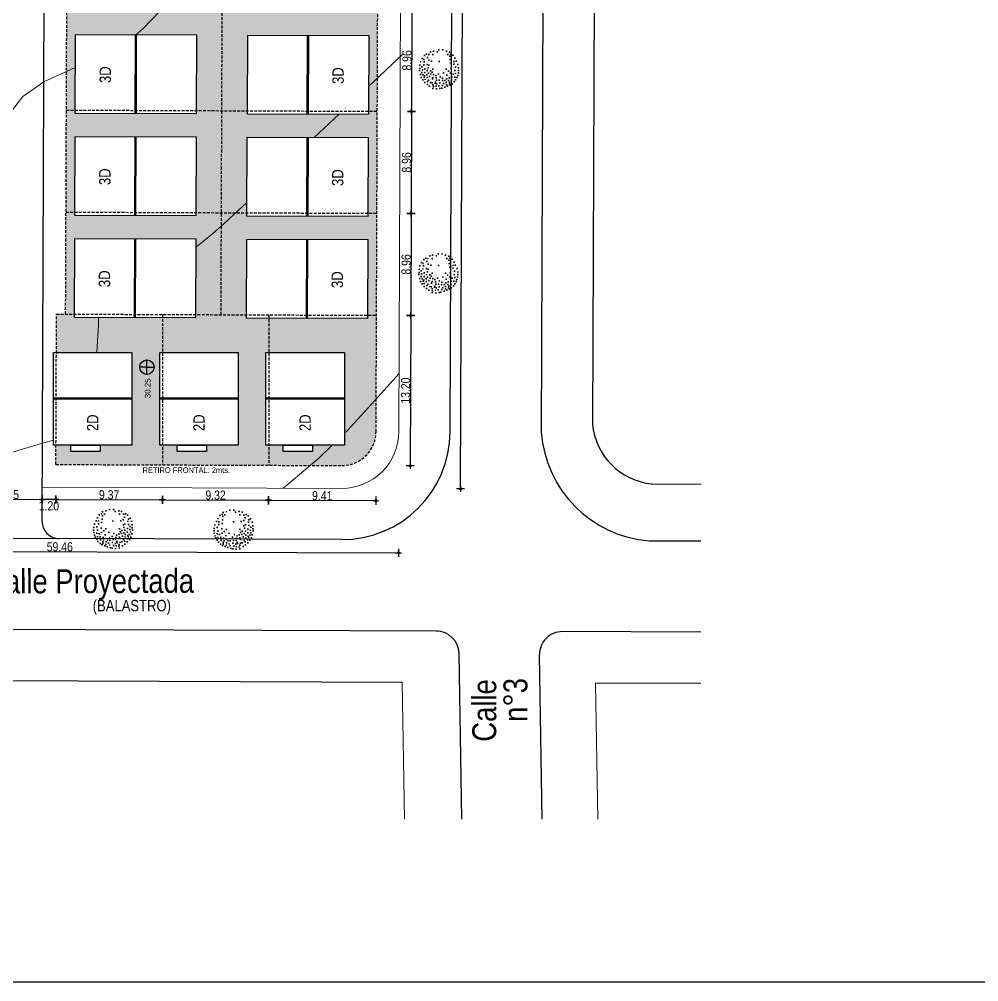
# Model space of a CAD drawing. Header units: inches. Extents: x 203 to 1065, y -1127 to 921.
# Drawn here: x 619.4 to 703.6, y 588.8 to 673.3 of the extents above; entities that cross this region are included whole.
import ezdxf

# ---------------------------------------------------------------- set-up
doc = ezdxf.new("R2010")
doc.units = ezdxf.units.IN
doc.header["$MEASUREMENT"] = 0
doc.header["$PDMODE"] = 35
doc.linetypes.add('DASHED2', pattern=[0.375, 0.25, -0.125])
for name, color, linetype in [('calle', 3, 'Continuous'), ('COTAS', 7, 'Continuous'), ('Cumbreras', 140, 'Continuous'), ('CURVAS', 32, 'Continuous'), ('D2', 40, 'Continuous'), ('D3', 30, 'Continuous'), ('P-035', 3, 'Continuous'), ('Vegetación', 102, 'Continuous')]:
    doc.layers.add(name, color=color, linetype=linetype)
doc.layers.add('Limite terrenos', color=2, linetype='DASHED2', transparency=0.4)
doc.styles.add('COVINFUNSAN', font='arial.ttf', dxfattribs={"height": 0.5})
doc.styles.add('TECHNICLITE', font='techl___.ttf')
doc.dimstyles.new('1-100', dxfattribs={"dimscale": 0, "dimtxt": 0.09, "dimasz": 0.03, "dimexe": 0.12, "dimexo": 0.2, "dimgap": 0.005, "dimtad": 3, "dimzin": 0, "dimdsep": 46, "dimtxsty": 'TECHNICLITE', "dimblk1": 'COTA', "dimblk2": 'COTA', "dimsah": 1, "dimcen": 2.5, "dimse1": 1, "dimse2": 1, "dimclrd": 7, "dimclre": 7, "dimclrt": 7, "dimadec": 0, "dimazin": 0, "dimtfac": 1, "dimtdec": 6, "dimtmove": 2, "dimatfit": 3, "dimldrblk": 'COTA', "dimfxl": 1, "dimtolj": 1, "dimtzin": 0, "dimarcsym": 0})

# ---------------------------------------------------------------- blocks, each defined once
blk = doc.blocks.new('RB13')
for p, q in [((0.0013, 0.4967), (0.0013, 0.4655)), ((-0.0794, 0.4783), (-0.1105, 0.4783)), ((-0.095, 0.4938), (-0.095, 0.4627)), ((0.0169, 0.4811), (-0.0143, 0.4811)), ((-0.1827, 0.4598), (-0.1827, 0.4287)), ((0.1499, 0.4471), (0.1187, 0.4471)), ((0.1343, 0.4627), (0.1343, 0.4315)), ((0.2022, 0.4485), (0.2022, 0.4173)), ((-0.2619, 0.4372), (-0.2619, 0.406)), ((-0.1671, 0.4443), (-0.1983, 0.4443)), ((0.0593, 0.4301), (0.0281, 0.4301)), ((0.0437, 0.4457), (0.0437, 0.4145)), ((0.2178, 0.4329), (0.1866, 0.4329)), ((-0.2463, 0.4216), (-0.2775, 0.4216)), ((-0.2874, 0.389), (-0.2874, 0.3578)), ((-0.2167, 0.3833), (-0.2167, 0.3522)), ((0.1484, 0.3833), (0.1484, 0.3522)), ((0.2475, 0.3777), (0.2475, 0.3465)), ((0.3013, 0.3918), (0.3013, 0.3607)), ((-0.344, 0.3635), (-0.344, 0.3323)), ((-0.2718, 0.3734), (-0.303, 0.3734)), ((-0.2011, 0.3677), (-0.2322, 0.3677)), ((0.164, 0.3677), (0.1328, 0.3677)), ((0.2631, 0.3621), (0.2319, 0.3621)), ((0.3168, 0.3762), (0.2857, 0.3762)), ((0.3494, 0.355), (0.3494, 0.3238)), ((-0.3284, 0.3479), (-0.3596, 0.3479)), ((-0.2648, 0.338), (-0.2648, 0.3068)), ((0.365, 0.3394), (0.3338, 0.3394)), ((-0.2492, 0.3224), (-0.2803, 0.3224)), ((0.2758, 0.3097), (0.2758, 0.2785)), ((-0.3893, 0.2898), (-0.3893, 0.2587)), ((0.2914, 0.2941), (0.2602, 0.2941)), ((0.4088, 0.2842), (0.4088, 0.253)), ((-0.3737, 0.2742), (-0.4049, 0.2742)), ((0.3692, 0.2615), (0.3692, 0.2303)), ((0.4244, 0.2686), (0.3932, 0.2686)), ((-0.2577, 0.2431), (-0.2888, 0.2431)), ((-0.2733, 0.2587), (-0.2733, 0.2275)), ((0.2418, 0.2445), (0.2418, 0.2133)), ((0.3848, 0.2459), (0.3536, 0.2459)), ((-0.4204, 0.2162), (-0.4204, 0.185)), ((-0.3638, 0.2133), (-0.3638, 0.1822)), ((-0.0101, 0.2133), (-0.0101, 0.1822)), ((0.1796, 0.219), (0.1796, 0.1878)), ((0.2574, 0.2289), (0.2262, 0.2289)), ((-0.4048, 0.2006), (-0.436, 0.2006)), ((-0.3482, 0.1977), (-0.3794, 0.1977)), ((0.0055, 0.1977), (-0.0256, 0.1977)), ((0.1951, 0.2034), (0.164, 0.2034)), ((0.3734, 0.1892), (0.3423, 0.1892)), ((0.3579, 0.2048), (0.3579, 0.1737)), ((0.4612, 0.1892), (0.43, 0.1892)), ((0.4456, 0.2048), (0.4456, 0.1737)), ((-0.2874, 0.1737), (-0.2874, 0.1425)), ((-0.3638, 0.1425), (-0.3638, 0.1113)), ((-0.2718, 0.1581), (-0.303, 0.1581)), ((-0.4473, 0.1184), (-0.4785, 0.1184)), ((-0.4629, 0.134), (-0.4629, 0.1028)), ((-0.3482, 0.1269), (-0.3794, 0.1269)), ((0.2999, 0.1241), (0.2687, 0.1241)), ((0.2843, 0.1397), (0.2843, 0.1085)), ((0.3692, 0.1255), (0.3692, 0.0943)), ((0.2602, 0.1014), (0.2291, 0.1014)), ((0.2447, 0.117), (0.2447, 0.0858)), ((0.3848, 0.1099), (0.3536, 0.1099)), ((0.4782, 0.1014), (0.447, 0.1014)), ((0.4626, 0.117), (0.4626, 0.0858)), ((-0.4034, 0.0717), (-0.4034, 0.0405)), ((0.4145, 0.0802), (0.4145, 0.049)), ((-0.4799, 0.0518), (-0.4799, 0.0207)), ((-0.3879, 0.0561), (-0.419, 0.0561)), ((0.2588, 0.0575), (0.2588, 0.0263)), ((0.43, 0.0646), (0.3989, 0.0646)), ((-0.4643, 0.0362), (-0.4954, 0.0362)), ((-0.2803, 0.0249), (-0.3115, 0.0249)), ((-0.2959, 0.0405), (-0.2959, 0.0093)), ((0.2744, 0.0419), (0.2432, 0.0419)), ((0.3437, 0.032), (0.3437, 0.0008)), ((0.4782, 0.0277), (0.447, 0.0277)), ((0.4626, 0.0433), (0.4626, 0.0122)), ((-0.1643, 0.0079), (-0.1954, 0.0079)), ((-0.1799, 0.0235), (-0.1799, -0.0077)), ((0.164, 0.0051), (0.1328, 0.0051)), ((0.1484, 0.0207), (0.1484, -0.0105)), ((0.3593, 0.0164), (0.3281, 0.0164)), ((0.4031, 0.0037), (0.4031, -0.0275)), ((-0.4827, -0.0105), (-0.4827, -0.0417)), ((-0.3893, -0.0133), (-0.3893, -0.0445)), ((0.205, -0.0162), (0.205, -0.0473)), ((0.2843, -0.0133), (0.2843, -0.0445)), ((0.4187, -0.0119), (0.3876, -0.0119)), ((0.4866, -0.0233), (0.4555, -0.0233)), ((0.4711, -0.0077), (0.4711, -0.0388)), ((-0.4671, -0.0261), (-0.4983, -0.0261)), ((-0.3737, -0.0289), (-0.4049, -0.0289)), ((-0.218, -0.0403), (-0.2492, -0.0403)), ((-0.2336, -0.0247), (-0.2336, -0.0558)), ((0.2206, -0.0318), (0.1895, -0.0318)), ((0.2999, -0.0289), (0.2687, -0.0289)), ((-0.477, -0.07), (-0.477, -0.1012)), ((-0.2874, -0.0672), (-0.2874, -0.0983)), ((-0.1119, -0.07), (-0.1119, -0.1012)), ((0.181, -0.0658), (0.1498, -0.0658)), ((0.1654, -0.0502), (0.1654, -0.0813)), ((0.3409, -0.0587), (0.3409, -0.0898)), ((0.4173, -0.0558), (0.4173, -0.087)), ((-0.4614, -0.0856), (-0.4926, -0.0856)), ((-0.4063, -0.0842), (-0.4063, -0.1153)), ((-0.2718, -0.0828), (-0.303, -0.0828)), ((-0.0964, -0.0856), (-0.1275, -0.0856)), ((0.2716, -0.0884), (0.2404, -0.0884)), ((0.256, -0.0728), (0.256, -0.104)), ((0.3565, -0.0743), (0.3253, -0.0743)), ((0.4329, -0.0714), (0.4017, -0.0714)), ((-0.3907, -0.0998), (-0.4219, -0.0998)), ((-0.3313, -0.1168), (-0.3624, -0.1168)), ((-0.3468, -0.1012), (-0.3468, -0.1323)), ((0.0282, -0.1111), (-0.003, -0.1111)), ((0.0126, -0.0955), (0.0126, -0.1267)), ((0.1315, -0.1068), (0.1315, -0.138)), ((0.2121, -0.1111), (0.181, -0.1111)), ((0.1965, -0.0955), (0.1965, -0.1267)), ((0.3918, -0.1153), (0.3918, -0.1465)), ((0.4513, -0.104), (0.4513, -0.1352)), ((-0.46, -0.1323), (-0.46, -0.1635)), ((-0.1968, -0.1267), (-0.1968, -0.1578)), ((0.0777, -0.1323), (0.0777, -0.1635)), ((0.147, -0.1224), (0.1159, -0.1224)), ((0.3084, -0.1338), (0.2772, -0.1338)), ((0.2928, -0.1182), (0.2928, -0.1493)), ((0.4074, -0.1309), (0.3762, -0.1309)), ((0.4668, -0.1196), (0.4357, -0.1196)), ((-0.4445, -0.1479), (-0.4756, -0.1479)), ((-0.1813, -0.1423), (-0.2124, -0.1423)), ((0.0933, -0.1479), (0.0621, -0.1479)), ((0.2277, -0.155), (0.2277, -0.1862)), ((0.3678, -0.1593), (0.3366, -0.1593)), ((0.3522, -0.1437), (0.3522, -0.1748)), ((-0.4402, -0.1833), (-0.4402, -0.2145)), ((-0.3865, -0.1748), (-0.3865, -0.206)), ((-0.303, -0.1876), (-0.3341, -0.1876)), ((-0.3185, -0.172), (-0.3185, -0.2032)), ((-0.2478, -0.1862), (-0.2478, -0.2173)), ((-0.0143, -0.1819), (-0.0454, -0.1819)), ((-0.0299, -0.1663), (-0.0299, -0.1975)), ((0.1456, -0.1777), (0.1456, -0.2088)), ((0.2433, -0.1706), (0.2121, -0.1706)), ((0.2899, -0.1777), (0.2899, -0.2088)), ((0.3635, -0.1748), (0.3635, -0.206)), ((0.4314, -0.1833), (0.4314, -0.2145)), ((-0.4246, -0.1989), (-0.4558, -0.1989)), ((-0.3709, -0.1904), (-0.402, -0.1904)), ((-0.2322, -0.2018), (-0.2634, -0.2018)), ((-0.1883, -0.2117), (-0.1883, -0.2429)), ((-0.0893, -0.2003), (-0.0893, -0.2315)), ((0.0791, -0.2074), (0.0479, -0.2074)), ((0.0635, -0.1918), (0.0635, -0.223)), ((0.1612, -0.1933), (0.13, -0.1933)), ((0.3055, -0.1933), (0.2744, -0.1933)), ((0.3791, -0.1904), (0.3479, -0.1904)), ((0.447, -0.1989), (0.4159, -0.1989)), ((-0.4063, -0.2344), (-0.4063, -0.2655)), ((-0.1728, -0.2273), (-0.2039, -0.2273)), ((-0.0737, -0.2159), (-0.1049, -0.2159)), ((0.1753, -0.2329), (0.1442, -0.2329)), ((0.1598, -0.2173), (0.1598, -0.2485)), ((0.338, -0.2258), (0.338, -0.257)), ((-0.3907, -0.2499), (-0.4219, -0.2499)), ((-0.31, -0.2457), (-0.31, -0.2769)), ((-0.2365, -0.2514), (-0.2365, -0.2825)), ((-0.1459, -0.257), (-0.1459, -0.2882)), ((-0.0865, -0.2542), (-0.0865, -0.2854)), ((0.0084, -0.2584), (-0.0228, -0.2584)), ((-0.0072, -0.2429), (-0.0072, -0.274)), ((0.0706, -0.2584), (0.0395, -0.2584)), ((0.055, -0.2429), (0.055, -0.274)), ((0.2659, -0.2584), (0.2347, -0.2584)), ((0.2503, -0.2429), (0.2503, -0.274)), ((0.3536, -0.2414), (0.3225, -0.2414)), ((0.4074, -0.2556), (0.3762, -0.2556)), ((0.3918, -0.24), (0.3918, -0.2712)), ((-0.2945, -0.2613), (-0.3256, -0.2613)), ((-0.2209, -0.2669), (-0.252, -0.2669)), ((-0.1303, -0.2726), (-0.1615, -0.2726)), ((-0.0709, -0.2698), (-0.102, -0.2698)), ((0.2758, -0.2769), (0.2758, -0.308)), ((-0.3596, -0.3038), (-0.3907, -0.3038)), ((-0.3751, -0.2882), (-0.3751, -0.3194)), ((-0.2591, -0.2967), (-0.2591, -0.3279)), ((-0.177, -0.2995), (-0.177, -0.3307)), ((0.0833, -0.291), (0.0833, -0.3222)), ((0.205, -0.2995), (0.205, -0.3307)), ((0.2914, -0.2924), (0.2602, -0.2924)), ((0.3409, -0.2995), (0.3409, -0.3307)), ((-0.2435, -0.3123), (-0.2747, -0.3123)), ((-0.1614, -0.3151), (-0.1926, -0.3151)), ((-0.0086, -0.3293), (-0.0398, -0.3293)), ((-0.0242, -0.3137), (-0.0242, -0.3449)), ((0.0989, -0.3066), (0.0678, -0.3066)), ((0.089, -0.3222), (0.089, -0.3534)), ((0.181, -0.3236), (0.1498, -0.3236)), ((0.1654, -0.308), (0.1654, -0.3392)), ((0.2206, -0.3151), (0.1895, -0.3151)), ((0.3565, -0.3151), (0.3253, -0.3151)), ((-0.3058, -0.3519), (-0.3369, -0.3519)), ((-0.3214, -0.3364), (-0.3214, -0.3675)), ((-0.2407, -0.3519), (-0.2719, -0.3519)), ((-0.2563, -0.3364), (-0.2563, -0.3675)), ((-0.0992, -0.3463), (-0.1304, -0.3463)), ((-0.1148, -0.3307), (-0.1148, -0.3619)), ((0.065, -0.3491), (0.0338, -0.3491)), ((0.0494, -0.3335), (0.0494, -0.3647)), ((0.1046, -0.3378), (0.0734, -0.3378)), ((-0.2789, -0.3704), (-0.2789, -0.4015)), ((-0.1671, -0.3746), (-0.1983, -0.3746)), ((-0.1827, -0.359), (-0.1827, -0.3902)), ((-0.0893, -0.3732), (-0.0893, -0.4044)), ((0.1456, -0.3619), (0.1456, -0.393)), ((0.297, -0.3689), (0.2659, -0.3689)), ((0.2814, -0.3534), (0.2814, -0.3845)), ((-0.2633, -0.3859), (-0.2945, -0.3859)), ((-0.211, -0.3902), (-0.211, -0.4214)), ((-0.0737, -0.3888), (-0.1049, -0.3888)), ((0.0013, -0.3845), (0.0013, -0.4157)), ((0.0664, -0.3959), (0.0664, -0.427)), ((0.1612, -0.3774), (0.13, -0.3774)), ((0.2277, -0.393), (0.2277, -0.4242)), ((-0.1954, -0.4058), (-0.2266, -0.4058)), ((-0.1487, -0.4185), (-0.1487, -0.4497)), ((0.0169, -0.4001), (-0.0143, -0.4001)), ((0.0819, -0.4114), (0.0508, -0.4114)), ((0.1499, -0.4199), (0.1187, -0.4199)), ((0.1343, -0.4044), (0.1343, -0.4355)), ((0.2433, -0.4086), (0.2121, -0.4086)), ((-0.1331, -0.4341), (-0.1643, -0.4341)), ((-0.0695, -0.4412), (-0.0695, -0.4724)), ((0.1456, -0.4469), (0.1456, -0.478)), ((-0.0539, -0.4568), (-0.0851, -0.4568)), ((-0.0086, -0.4653), (-0.0398, -0.4653)), ((-0.0242, -0.4497), (-0.0242, -0.4809)), ((0.055, -0.4582), (0.055, -0.4894)), ((0.1612, -0.4624), (0.13, -0.4624)), ((0.0706, -0.4738), (0.0395, -0.4738))]:
    blk.add_line(p, q)
blk = doc.blocks.new('52312494')
at = {"xscale": 10, "zscale": 10}
blk.add_blockref('RB13', (0.076, -0.047), dxfattribs=at)
blk = doc.blocks.new('ARBOL39')
at = {"xscale": 0.15, "yscale": 1.5, "zscale": 0.15}
blk.add_blockref('52312494', (0, 0), dxfattribs=at)
blk = doc.blocks.new('COTA')
h = blk.add_hatch(color=256)
edge = h.paths.add_edge_path()
edge.add_arc((0, 0), 0.5, 0, 360)
for p, q in [((-1.5, 0), (1.5, 0)), ((0, 2), (0, -2))]:
    blk.add_line(p, q)
blk.add_circle((0, 0), 0.5)
blk = doc.blocks.new('*D161')
at = {"layer": 'COTAS', "color": 7, "lineweight": -2, "transparency": 16777216}
blk.add_line((622.739, 631.185), (631.747, 631.151), dxfattribs=at)
at = {"layer": 'Defpoints', "color": 0, "transparency": 16777216}
for p in [(622.57, 634.255), (631.938, 634.22), (631.927, 631.15)]:
    blk.add_point(p, dxfattribs=at)
at = {"layer": 'COTAS', "color": 7, "lineweight": -2, "transparency": 16777216, "xscale": 0.18, "yscale": 0.18, "zscale": 0.18}
for p, rotation in [((622.559, 631.186), 179.7844597072622), ((631.927, 631.15), 359.7844597072622)]:
    blk.add_blockref('COTA', p, dxfattribs=dict(at, rotation=rotation))
at = {"layer": 'COTAS', "color": 7, "transparency": 16777216, "insert": (627.244, 631.593), "char_height": 0.8, "attachment_point": 5, "rotation": 359.78446, "style": 'TECHNICLITE'}
blk.add_mtext('\\A1;9.37', dxfattribs=at)
blk = doc.blocks.new('*D131')
at = {"layer": 'COTAS', "color": 7, "lineweight": -2, "transparency": 16777216}
blk.add_line((632.107, 631.15), (641.062, 631.116), dxfattribs=at)
at = {"layer": 'Defpoints', "color": 0, "transparency": 16777216}
for p in [(631.938, 634.22), (641.254, 634.185), (641.242, 631.115)]:
    blk.add_point(p, dxfattribs=at)
at = {"layer": 'COTAS', "color": 7, "lineweight": -2, "transparency": 16777216, "xscale": 0.18, "yscale": 0.18, "zscale": 0.18}
for p, rotation in [((631.927, 631.151), 179.7821458710867), ((641.242, 631.115), 359.7821458710868)]:
    blk.add_blockref('COTA', p, dxfattribs=dict(at, rotation=rotation))
at = {"layer": 'COTAS', "color": 7, "transparency": 16777216, "insert": (636.586, 631.558), "char_height": 0.8, "attachment_point": 5, "rotation": 359.78215, "style": 'TECHNICLITE'}
blk.add_mtext('\\A1;9.32', dxfattribs=at)
blk = doc.blocks.new('*D132')
at = {"layer": 'COTAS', "color": 7, "lineweight": -2, "transparency": 16777216}
blk.add_line((641.422, 631.115), (650.474, 631.08), dxfattribs=at)
at = {"layer": 'Defpoints', "color": 0, "transparency": 16777216}
for p in [(641.254, 634.185), (650.666, 634.149), (650.654, 631.08)]:
    blk.add_point(p, dxfattribs=at)
at = {"layer": 'COTAS', "color": 7, "lineweight": -2, "transparency": 16777216, "xscale": 0.18, "yscale": 0.18, "zscale": 0.18}
for p, rotation in [((641.242, 631.115), 179.782145871087), ((650.654, 631.08), 359.7821458710869)]:
    blk.add_blockref('COTA', p, dxfattribs=dict(at, rotation=rotation))
at = {"layer": 'COTAS', "color": 7, "transparency": 16777216, "insert": (645.95, 631.511), "char_height": 0.8, "attachment_point": 5, "rotation": 359.78215, "style": 'TECHNICLITE'}
blk.add_mtext('\\A1;9.41', dxfattribs=at)
blk = doc.blocks.new('*D162')
at = {"layer": 'COTAS', "color": 7, "lineweight": -2, "transparency": 16777216}
blk.add_line((622.379, 631.186), (621.539, 631.19), dxfattribs=at)
at = {"layer": 'Defpoints', "color": 0, "transparency": 16777216}
for p in [(621.37, 634.26), (622.57, 634.255), (621.359, 631.19)]:
    blk.add_point(p, dxfattribs=at)
at = {"layer": 'COTAS', "color": 7, "lineweight": -2, "transparency": 16777216, "xscale": 0.18, "yscale": 0.18, "zscale": 0.18}
for p, rotation in [((621.359, 631.19), 179.7797954084246), ((622.559, 631.186), 359.7797954084246)]:
    blk.add_blockref('COTA', p, dxfattribs=dict(at, rotation=rotation))
at = {"layer": 'COTAS', "color": 7, "transparency": 16777216, "insert": (621.953, 630.627), "char_height": 0.8, "attachment_point": 5, "rotation": 359.7798, "style": 'TECHNICLITE'}
blk.add_mtext('\\A1;1.20', dxfattribs=at)
blk = doc.blocks.new('*D133')
at = {"layer": 'COTAS', "color": 7, "lineweight": -2, "transparency": 16777216}
blk.add_line((615.689, 631.217), (621.179, 631.191), dxfattribs=at)
at = {"layer": 'Defpoints', "color": 0, "transparency": 16777216}
for p in [(615.509, 631.218), (621.359, 631.19), (621.359, 631.19)]:
    blk.add_point(p, dxfattribs=at)
at = {"layer": 'COTAS', "color": 7, "lineweight": -2, "transparency": 16777216, "xscale": 0.18, "yscale": 0.18, "zscale": 0.18}
for p, rotation in [((615.509, 631.218), 179.7319023185696), ((621.359, 631.19), 359.7319023185696)]:
    blk.add_blockref('COTA', p, dxfattribs=dict(at, rotation=rotation))
at = {"layer": 'COTAS', "color": 7, "transparency": 16777216, "insert": (618.436, 631.62), "char_height": 0.8, "attachment_point": 5, "rotation": 359.7319, "style": 'TECHNICLITE'}
blk.add_mtext('\\A1;5.85', dxfattribs=at)
blk = doc.blocks.new('*D174')
at = {"layer": 'COTAS', "color": 7, "lineweight": -2, "transparency": 16777216}
blk.add_line((653.817, 674.025), (653.784, 665.431), dxfattribs=at)
at = {"layer": 'Defpoints', "color": 0, "transparency": 16777216}
for p in [(650.82, 674.217), (650.785, 665.262), (653.783, 665.251)]:
    blk.add_point(p, dxfattribs=at)
at = {"layer": 'COTAS', "color": 7, "lineweight": -2, "transparency": 16777216, "xscale": 0.18, "yscale": 0.18, "zscale": 0.18}
for p, rotation in [((653.818, 674.205), 89.77979540844055), ((653.783, 665.251), 269.7797954084405)]:
    blk.add_blockref('COTA', p, dxfattribs=dict(at, rotation=rotation))
at = {"layer": 'COTAS', "color": 7, "transparency": 16777216, "insert": (653.385, 669.73), "char_height": 0.8, "attachment_point": 5, "rotation": 89.7798, "style": 'TECHNICLITE'}
blk.add_mtext('\\A1;8.96', dxfattribs=at)
blk = doc.blocks.new('*D175')
at = {"layer": 'COTAS', "color": 7, "lineweight": -2, "transparency": 16777216}
blk.add_line((653.783, 665.071), (653.75, 656.476), dxfattribs=at)
at = {"layer": 'Defpoints', "color": 0, "transparency": 16777216}
for p in [(650.785, 665.262), (650.751, 656.307), (653.749, 656.296)]:
    blk.add_point(p, dxfattribs=at)
at = {"layer": 'COTAS', "color": 7, "lineweight": -2, "transparency": 16777216, "xscale": 0.18, "yscale": 0.18, "zscale": 0.18}
for p, rotation in [((653.783, 665.251), 89.77979540842016), ((653.749, 656.296), 269.7797954084202)]:
    blk.add_blockref('COTA', p, dxfattribs=dict(at, rotation=rotation))
at = {"layer": 'COTAS', "color": 7, "transparency": 16777216, "insert": (653.351, 660.775), "char_height": 0.8, "attachment_point": 5, "rotation": 89.7798, "style": 'TECHNICLITE'}
blk.add_mtext('\\A1;8.96', dxfattribs=at)
blk = doc.blocks.new('*D176')
at = {"layer": 'COTAS', "color": 7, "lineweight": -2, "transparency": 16777216}
blk.add_line((653.748, 656.116), (653.715, 647.521), dxfattribs=at)
at = {"layer": 'Defpoints', "color": 0, "transparency": 16777216}
for p in [(650.751, 656.307), (650.717, 647.352), (653.714, 647.341)]:
    blk.add_point(p, dxfattribs=at)
at = {"layer": 'COTAS', "color": 7, "lineweight": -2, "transparency": 16777216, "xscale": 0.18, "yscale": 0.18, "zscale": 0.18}
for p, rotation in [((653.749, 656.296), 89.77979540842888), ((653.714, 647.341), 269.7797954084289)]:
    blk.add_blockref('COTA', p, dxfattribs=dict(at, rotation=rotation))
at = {"layer": 'COTAS', "color": 7, "transparency": 16777216, "insert": (653.316, 651.82), "char_height": 0.8, "attachment_point": 5, "rotation": 89.7798, "style": 'TECHNICLITE'}
blk.add_mtext('\\A1;8.96', dxfattribs=at)
blk = doc.blocks.new('*D120')
at = {"layer": 'COTAS', "color": 7, "lineweight": -2, "transparency": 16777216}
blk.add_line((658.094, 632.301), (658.74, 800.224), dxfattribs=at)
at = {"layer": 'Defpoints', "color": 0, "transparency": 16777216}
for p in [(652.585, 800.428), (658.74, 800.404), (651.938, 632.145)]:
    blk.add_point(p, dxfattribs=at)
at = {"layer": 'COTAS', "color": 7, "lineweight": -2, "transparency": 16777216, "xscale": 0.18, "yscale": 0.18, "zscale": 0.18}
for p, rotation in [((658.74, 800.404), 89.77979540843003), ((658.094, 632.121), 269.7797954084301)]:
    blk.add_blockref('COTA', p, dxfattribs=dict(at, rotation=rotation))
at = {"layer": 'COTAS', "color": 7, "transparency": 16777216, "insert": (658.002, 716.264), "char_height": 0.8, "attachment_point": 5, "rotation": 89.7798, "style": 'TECHNICLITE'}
blk.add_mtext('\\A1;168.28', dxfattribs=at)
blk = doc.blocks.new('*D141')
at = {"layer": 'COTAS', "color": 7, "lineweight": -2, "transparency": 16777216}
blk.add_line((593.36, 626.72), (652.457, 626.498), dxfattribs=at)
at = {"layer": 'Defpoints', "color": 0, "transparency": 16777216}
for p in [(593.184, 627.722), (652.64, 627.498), (652.637, 626.497)]:
    blk.add_point(p, dxfattribs=at)
at = {"layer": 'COTAS', "color": 7, "lineweight": -2, "transparency": 16777216, "xscale": 0.18, "yscale": 0.18, "zscale": 0.18}
for p, rotation in [((593.18, 626.721), 179.784459707264), ((652.637, 626.497), 359.784459707264)]:
    blk.add_blockref('COTA', p, dxfattribs=dict(at, rotation=rotation))
at = {"layer": 'COTAS', "color": 7, "transparency": 16777216, "insert": (622.91, 627.025), "char_height": 0.8, "attachment_point": 5, "rotation": 359.78446, "style": 'TECHNICLITE'}
blk.add_mtext('\\A1;59.46', dxfattribs=at)
blk = doc.blocks.new('A$C662B019F')
at = {"layer": 'Cumbreras'}
for p, q in [((-6.898, 4.674), (0, 4.674)), ((-6.898, 4.574), (0, 4.574))]:
    blk.add_line(p, q, dxfattribs=at)
at = {"layer": 'D2'}
for points in [[(-6.898, 0.553), (0, 0.553), (0, 8.695), (-6.898, 8.695)], [(-4.107, 0), (-1.529, 0), (-1.529, 0.553), (-4.107, 0.553)]]:
    blk.add_lwpolyline(points, close=True, dxfattribs=at)
blk = doc.blocks.new('A$C2B9729C7')
at = {"layer": 'Cumbreras'}
for p, q in [((-5.39, 0), (-5.39, 6.88)), ((-5.29, 0), (-5.29, 6.88))]:
    blk.add_line(p, q, dxfattribs=at)
at = {"layer": 'D3'}
blk.add_lwpolyline([(-10.682, 0), (0, 0), (0, 6.88), (-10.682, 6.88)], close=True, dxfattribs=at)
blk = doc.blocks.new('*D184')
at = {"layer": 'COTAS', "color": 7, "lineweight": -2, "transparency": 16777216}
blk.add_line((653.714, 647.161), (653.666, 634.318), dxfattribs=at)
at = {"layer": 'Defpoints', "color": 0, "transparency": 16777216}
for p in [(650.717, 647.352), (650.667, 634.15), (653.665, 634.138)]:
    blk.add_point(p, dxfattribs=at)
at = {"layer": 'COTAS', "color": 7, "lineweight": -2, "transparency": 16777216, "xscale": 0.18, "yscale": 0.18, "zscale": 0.18}
for p, rotation in [((653.715, 647.341), 89.78445970726379), ((653.665, 634.138), 269.7844597072638)]:
    blk.add_blockref('COTA', p, dxfattribs=dict(at, rotation=rotation))
at = {"layer": 'COTAS', "color": 7, "transparency": 16777216, "insert": (653.267, 640.741), "char_height": 0.8, "attachment_point": 5, "rotation": 89.78446, "style": 'TECHNICLITE'}
blk.add_mtext('\\A1;13.20', dxfattribs=at)

msp = doc.modelspace()

# ---------------------------------------------------------------- hatches: boundary and pattern name
at = {"layer": 'COTAS', "true_color": 0x939598}
h = msp.add_hatch(color=252, dxfattribs=at)
h.dxf.hatch_style = 1
h.paths.add_polyline_path([(629.923, 642.803), (630.539, 642.803), (630.539, 643.436, 0.405924)])
h.paths.add_polyline_path([(630.539, 642.803), (630.539, 642.17, 0.007096), (630.557, 642.17, 0.414214), (631.19, 642.803)])
at = {"layer": 'Vegetación', "linetype": 'ByBlock'}
h = msp.add_hatch(dxfattribs=at)
h.set_pattern_fill('GRASS', color=256, scale=0.7, angle=90)
h.paths.add_polyline_path([(631.938, 647.167), (624.17, 647.197), (624.171, 647.454), (622.621, 647.46), (622.608, 644.101), (629.246, 644.101), (629.246, 635.959), (626.455, 635.959), (626.455, 635.406), (623.877, 635.406), (623.877, 635.959), (622.577, 635.959), (622.57, 634.255), (631.938, 634.22), (631.938, 635.959), (631.679, 635.959), (631.679, 644.101), (631.938, 644.101)])
h.paths.add_polyline_path([(641.254, 647.131), (639.28, 647.139), (639.281, 647.396), (634.853, 647.413), (634.852, 647.156), (631.938, 647.167), (631.938, 644.101), (638.577, 644.101), (638.577, 635.959), (635.786, 635.959), (635.786, 635.406), (633.208, 635.406), (633.208, 635.959), (631.938, 635.959), (631.938, 634.22), (641.254, 634.185), (641.254, 635.959), (640.995, 635.959), (640.995, 644.101), (641.254, 644.101)])
h.paths.add_polyline_path([(650.717, 647.352), (649.962, 647.355), (649.961, 647.098), (641.254, 647.131), (641.254, 644.101), (647.893, 644.101), (647.893, 635.959), (645.102, 635.959), (645.102, 635.406), (642.524, 635.406), (642.524, 635.959), (641.254, 635.959), (641.254, 634.185), (647.666, 634.161, 0.414159), (650.677, 637.149)])
h.paths.add_polyline_path([(637.101, 656.36), (634.887, 656.368), (634.886, 656.111), (624.205, 656.152), (624.206, 656.409), (623.455, 656.412), (623.421, 647.457), (624.171, 647.454), (624.197, 654.077), (634.878, 654.036), (634.853, 647.413), (637.067, 647.405)])
h.paths.add_polyline_path([(637.136, 665.315), (634.922, 665.323), (634.921, 665.066), (624.239, 665.107), (624.24, 665.364), (623.49, 665.367), (623.455, 656.412), (624.206, 656.409), (624.231, 663.032), (634.913, 662.991), (634.887, 656.368), (637.101, 656.36)])
h.paths.add_polyline_path([(637.17, 674.269), (634.956, 674.278), (634.955, 674.021), (624.274, 674.062), (624.275, 674.319), (623.524, 674.322), (623.49, 665.367), (624.24, 665.364), (624.266, 671.987), (634.947, 671.946), (634.922, 665.323), (637.136, 665.315)])
h.paths.add_polyline_path([(637.204, 683.224), (634.991, 683.233), (634.99, 682.975), (624.308, 683.017), (624.309, 683.274), (623.559, 683.277), (623.524, 674.322), (624.275, 674.319), (624.3, 680.942), (634.982, 680.901), (634.956, 674.278), (637.17, 674.269)])
h.paths.add_polyline_path([(637.239, 692.179), (635.025, 692.188), (635.024, 691.93), (624.342, 691.971), (624.343, 692.229), (623.593, 692.232), (623.559, 683.277), (624.309, 683.274), (624.334, 689.897), (635.016, 689.856), (634.991, 683.233), (637.204, 683.224)])
h.paths.add_polyline_path([(637.273, 701.134), (635.059, 701.143), (635.059, 700.885), (624.377, 700.926), (624.378, 701.184), (623.628, 701.187), (623.593, 692.232), (624.343, 692.229), (624.369, 698.852), (635.051, 698.811), (635.025, 692.188), (637.239, 692.179)])
h.paths.add_polyline_path([(637.308, 710.089), (635.094, 710.098), (635.093, 709.84), (624.411, 709.881), (624.412, 710.139), (623.662, 710.142), (623.628, 701.187), (624.378, 701.184), (624.403, 707.807), (635.085, 707.766), (635.059, 701.143), (637.273, 701.134)])
h.paths.add_polyline_path([(637.342, 719.044), (634.229, 719.056), (634.228, 718.797), (624.815, 718.833), (624.816, 719.092), (623.696, 719.097), (623.662, 710.142), (624.412, 710.139), (624.438, 716.762), (635.119, 716.721), (635.094, 710.098), (637.308, 710.089)])
h.paths.add_polyline_path([(637.391, 731.782), (634.278, 731.794), (634.277, 731.535), (624.864, 731.571), (624.865, 731.83), (623.745, 731.834), (623.696, 719.097), (624.816, 719.092), (624.856, 729.589), (634.269, 729.553), (634.229, 719.056), (637.342, 719.044)])
h.paths.add_polyline_path([(637.44, 744.519), (634.327, 744.531), (634.326, 744.272), (624.913, 744.308), (624.914, 744.567), (623.794, 744.572), (623.745, 731.834), (624.865, 731.83), (624.905, 742.326), (634.318, 742.29), (634.278, 731.794), (637.391, 731.782)])
h.paths.add_polyline_path([(637.489, 757.257), (634.375, 757.269), (634.374, 757.01), (624.962, 757.046), (624.963, 757.305), (623.843, 757.309), (623.794, 744.572), (624.914, 744.567), (624.954, 755.064), (634.367, 755.028), (634.327, 744.531), (637.44, 744.519)])
h.paths.add_polyline_path([(637.538, 769.995), (633.789, 770.009), (633.788, 769.75), (625.646, 769.781), (625.647, 770.04), (623.892, 770.047), (623.843, 757.309), (624.963, 757.305), (625.003, 767.802), (634.416, 767.766), (634.375, 757.269), (637.489, 757.257)])
h.paths.add_polyline_path([(637.572, 778.949), (623.927, 779.002), (623.892, 770.047), (625.647, 770.04), (625.652, 771.31), (625.099, 771.312), (625.109, 773.89), (625.662, 773.888), (625.673, 776.679), (633.814, 776.648), (633.789, 770.009), (637.538, 769.995)])
h.paths.add_polyline_path([(641.312, 776.619), (649.454, 776.588), (649.444, 773.797), (649.997, 773.795), (649.987, 771.217), (649.434, 771.219), (649.429, 769.949), (651.188, 769.942), (651.222, 778.897), (637.572, 778.949), (637.538, 769.995), (641.287, 769.98)])
h.paths.add_polyline_path([(640.643, 767.742), (650.056, 767.705), (650.015, 757.209), (651.139, 757.204), (651.188, 769.942), (649.429, 769.949), (649.428, 769.69), (641.286, 769.721), (641.287, 769.98), (637.538, 769.995), (637.489, 757.257), (640.602, 757.245)])
h.paths.add_polyline_path([(640.594, 755.004), (650.007, 754.968), (649.966, 744.471), (651.09, 744.467), (651.139, 757.204), (650.015, 757.209), (650.014, 756.95), (640.601, 756.986), (640.602, 757.245), (637.489, 757.257), (637.44, 744.519), (640.553, 744.507)])
h.paths.add_polyline_path([(640.545, 742.266), (649.958, 742.23), (649.917, 731.734), (651.041, 731.729), (651.09, 744.467), (649.966, 744.471), (649.965, 744.212), (640.552, 744.248), (640.553, 744.507), (637.44, 744.519), (637.391, 731.782), (640.505, 731.77)])
h.paths.add_polyline_path([(640.496, 729.529), (649.909, 729.493), (649.868, 718.996), (650.992, 718.992), (651.041, 731.729), (649.917, 731.734), (649.916, 731.475), (640.504, 731.511), (640.505, 731.77), (637.391, 731.782), (637.342, 719.044), (640.456, 719.032)])
h.paths.add_polyline_path([(650.992, 718.992), (649.868, 718.996), (649.867, 718.737), (640.455, 718.773), (640.456, 719.032), (637.342, 719.044), (637.308, 710.089), (639.521, 710.081), (639.547, 716.704), (650.229, 716.663), (650.203, 710.04), (650.958, 710.037)])
h.paths.add_polyline_path([(639.512, 707.749), (650.194, 707.708), (650.169, 701.085), (650.923, 701.082), (650.958, 710.037), (650.203, 710.04), (650.202, 709.782), (639.52, 709.823), (639.521, 710.081), (637.308, 710.089), (637.273, 701.134), (639.487, 701.126)])
h.paths.add_polyline_path([(639.478, 698.794), (650.16, 698.753), (650.134, 692.13), (650.889, 692.127), (650.923, 701.082), (650.169, 701.085), (650.168, 700.827), (639.486, 700.868), (639.487, 701.126), (637.273, 701.134), (637.239, 692.179), (639.453, 692.171)])
h.paths.add_polyline_path([(639.444, 689.839), (650.125, 689.798), (650.1, 683.175), (650.854, 683.172), (650.889, 692.127), (650.134, 692.13), (650.133, 691.872), (639.452, 691.913), (639.453, 692.171), (637.239, 692.179), (637.204, 683.224), (639.418, 683.216)])
h.paths.add_polyline_path([(639.409, 680.884), (650.091, 680.843), (650.065, 674.22), (650.82, 674.217), (650.854, 683.172), (650.1, 683.175), (650.099, 682.917), (639.417, 682.958), (639.418, 683.216), (637.204, 683.224), (637.17, 674.269), (639.384, 674.261)])
h.paths.add_polyline_path([(639.375, 671.929), (650.056, 671.888), (650.031, 665.265), (650.785, 665.262), (650.82, 674.217), (650.065, 674.22), (650.064, 673.962), (639.383, 674.004), (639.384, 674.261), (637.17, 674.269), (637.136, 665.315), (639.349, 665.306)])
h.paths.add_polyline_path([(639.34, 662.974), (650.022, 662.933), (649.997, 656.31), (650.751, 656.307), (650.785, 665.262), (650.031, 665.265), (650.03, 665.008), (639.348, 665.049), (639.349, 665.306), (637.136, 665.315), (637.101, 656.36), (639.315, 656.351)])
h.paths.add_polyline_path([(639.306, 654.019), (649.988, 653.978), (649.962, 647.355), (650.717, 647.352), (650.751, 656.307), (649.997, 656.31), (649.996, 656.053), (639.314, 656.094), (639.315, 656.351), (637.101, 656.36), (637.067, 647.405), (639.281, 647.396)])

# ---------------------------------------------------------------- linework, layer by layer
msp.add_line((614.009, 627.787), (622.845, 627.754))
at = {"color": 3, "lineweight": 13}
for p, q in [((653.167, 603.124), (652.961, 615.137)), ((670.153, 603.124), (669.948, 615.073))]:
    msp.add_line(p, q, dxfattribs=at)
at = {"color": 6}
msp.add_lwpolyline([(549.597, 840.545), (549.597, 588.848), (857.573, 588.848), (857.573, 840.545)], dxfattribs=at)
at = {"layer": 'calle'}
for p, q in [((670.347, 811.404), (669.68, 637.748)), ((674.83, 632.559), (679.205, 632.542)), ((652.961, 615.132), (602.356, 615.324)), ((679.201, 615.033), (669.948, 615.068))]:
    msp.add_line(p, q, dxfattribs=at)
at = {"layer": 'calle', "color": 4}
for p, q in [((657.177, 637.124), (657.779, 793.552)), ((621.351, 629.26), (621.915, 776.01)), ((647.642, 627.661), (622.845, 627.754)), ((656.135, 619.62), (599.122, 619.836)), ((679.201, 619.533), (666.861, 619.58)), ((658.208, 603.124), (657.959, 617.662)), ((665.271, 603.124), (665.024, 617.552))]:
    msp.add_line(p, q, dxfattribs=at)
msp.add_lwpolyline([(665.847, 811.406), (665.177, 637.094, 0.370627), (674.641, 627.557), (679.201, 627.54)], format="xyb", dxfattribs=at)
for centre, radius, start, end in [((647.677, 637.161), 9.5, 269.7798, 359.7798), ((622.851, 629.254), 1.5, 179.7798, 269.78446), ((655.959, 617.628), 2, 0.98285, 89.78446), ((667.024, 617.587), 2, 89.78446, 180.98285)]:
    msp.add_arc(centre, radius, start, end, dxfattribs=at)
at = {"layer": 'calle'}
msp.add_arc((675.46, 638.334), 5.807, 185.31317, 264.24642, dxfattribs=at)
at = {"layer": 'COTAS'}
for p, q in [((630.539, 642.12), (630.539, 643.486)), ((630.539, 642.803), (629.873, 642.803)), ((630.539, 642.803), (631.24, 642.803))]:
    msp.add_line(p, q, dxfattribs=at)
msp.add_circle((630.557, 642.803), 0.633, dxfattribs=at)
at = {"layer": 'CURVAS', "lineweight": 0}
msp.add_line((626.296, 646.522), (626.157, 644.106), dxfattribs=at)
at = {"layer": 'CURVAS', "color": 41, "lineweight": 0}
for points in [[(631.672, 674.034), (630.191, 672.5), (629.59, 671.967)], [(624.254, 669.104), (621.507, 667.857), (619.673, 666.568), (618.559, 665.117), (618.02, 663.551), (617.305, 662.113), (616.304, 660.838), (615.043, 659.703), (613.753, 658.48), (612.492, 657.112), (611.264, 655.608), (610.143, 654.171), (609.161, 652.882), (608.316, 651.74), (607.567, 650.747), (606.884, 649.906), (606.268, 649.216), (605.765, 648.632)], [(652.697, 642.254), (652.692, 642.249), (650.563, 639.859), (648.431, 637.538)], [(648.431, 637.538), (648.157, 637.24), (647.911, 637.001)], [(646.833, 635.959), (645.643, 634.808), (643.025, 632.576), (642.529, 632.18)]]:
    msp.add_lwpolyline(points, dxfattribs=at)
at = {"layer": 'CURVAS', "lineweight": 0}
for points in [[(650.039, 667.464), (652.989, 670.233)], [(645.231, 662.951), (647.433, 665.018)], [(647.974, 665.575), (647.978, 665.578)], [(634.876, 653.359), (635.242, 653.624), (636.356, 654.519), (637.308, 655.377), (638.157, 656.165), (639.318, 657.259)], [(626.296, 646.522), (626.294, 647.189)], [(611.5, 631.999), (612.633, 632.877), (614.246, 633.732), (616.444, 634.597), (619.148, 635.456), (621.311, 636.096), (622.353, 636.38)]]:
    msp.add_lwpolyline(points, dxfattribs=at)
at = {"layer": 'Limite terrenos'}
for p, q in [((650.677, 637.149), (651.275, 792.547)), ((623.421, 647.457), (623.927, 779.002)), ((637.067, 647.405), (637.572, 778.949)), ((623.49, 665.367), (650.785, 665.262)), ((623.455, 656.412), (650.751, 656.307)), ((622.57, 634.255), (622.621, 647.46)), ((622.621, 647.46), (650.717, 647.352)), ((631.938, 647.424), (631.938, 634.22)), ((641.254, 647.389), (641.254, 634.185)), ((622.57, 634.255), (647.666, 634.161)), ((622.719, 627.754), (622.719, 627.755))]:
    msp.add_line(p, q, dxfattribs=at)
msp.add_arc((647.677, 637.161), 3, 269.77991, 359.77968, dxfattribs=at)
at = {"layer": 'P-035', "color": 3, "lineweight": 0}
msp.add_line((652.677, 637.142), (653.282, 794.539), dxfattribs=at)
at = {"layer": 'P-035', "color": 3, "linetype": 'Continuous', "lineweight": 0}
msp.add_line((621.363, 632.26), (647.659, 632.161), dxfattribs=at)
at = {"layer": 'P-035', "color": 3, "lineweight": 0}
msp.add_arc((647.677, 637.161), 5, 269.7798, 359.7798, dxfattribs=at)

# ---------------------------------------------------------------- block references
at = {"layer": 'D2', "xscale": -1, "rotation": 359.9999999999961}
for p in [(622.348, 635.406), (631.679, 635.406), (640.995, 635.406)]:
    msp.add_blockref('A$C662B019F', p, dxfattribs=at)
at = {"layer": 'D3', "rotation": 359.779795408372}
for p in [(634.921, 665.066), (650.03, 665.008), (634.886, 656.111), (649.996, 656.053), (634.852, 647.156), (649.961, 647.098)]:
    msp.add_blockref('A$C2B9729C7', p, dxfattribs=at)
at = {"layer": 'Vegetación', "yscale": 2.39420562439072, "zscale": 2.39420562439072}
for p, xscale in [((656.217, 669.103), -2.39420562439072), ((656.149, 651.193), -2.39420562439072), ((627.581, 628.753), 2.39420562439072), ((638.159, 628.687), 2.39420562439072)]:
    msp.add_blockref('ARBOL39', p, dxfattribs=dict(at, xscale=xscale))

# ---------------------------------------------------------------- texts
at = {"style": 'TECHNICLITE'}
for s, height, rotation, p in [('Calle Proyectada', 2.10263, 0.22558, (616.366, 622.927)), ('Calle', 2.1026, 89.99772, (661.223, 609.918)), ('n°3', 2.1026, 89.99772, (663.963, 611.658))]:
    msp.add_text(s, height=height, rotation=rotation, dxfattribs=at).set_placement(p)
at = {"layer": 'COTAS'}
for s, height, style, p in [('3D', 1, 'TECHNICLITE', (627.4, 667.741)), ('3D', 1, 'TECHNICLITE', (647.839, 667.662)), ('3D', 1, 'TECHNICLITE', (627.366, 658.786)), ('3D', 1, 'TECHNICLITE', (647.805, 658.707)), ('3D', 1, 'TECHNICLITE', (627.331, 649.831)), ('3D', 1, 'TECHNICLITE', (647.77, 649.752)), ('30.25', 0.5, 'COVINFUNSAN', (630.877, 640.07)), ('2D', 1, 'TECHNICLITE', (626.3, 637.187)), ('2D', 1, 'TECHNICLITE', (635.632, 637.187)), ('2D', 1, 'TECHNICLITE', (644.947, 637.187))]:
    msp.add_text(s, height=height, rotation=90, dxfattribs=dict(at, style=style)).set_placement(p)
at = {"layer": 'COTAS', "style": 'TECHNICLITE'}
for s, height, p in [('RETIRO FRONTAL: 2mts.', 0.5, (630.174, 633.51)), ('(BALASTRO) ', 1, (625.799, 621.369))]:
    msp.add_text(s, height=height, dxfattribs=at).set_placement(p)

# ---------------------------------------------------------------- dimensions: what is measured, and where the dimension line sits
at = {"layer": 'COTAS'}
for p1, p2, distance, picture, middle in [((651.938, 632.145), (652.585, 800.428), -6.155, '*D120', (658.002, 716.264)), ((650.82, 674.217), (650.785, 665.262), 2.998, '*D174', (653.385, 669.73)), ((650.785, 665.262), (650.751, 656.307), 2.998, '*D175', (653.351, 660.775)), ((650.751, 656.307), (650.717, 647.352), 2.998, '*D176', (653.316, 651.82)), ((650.717, 647.352), (650.667, 634.15), 2.998, '*D184', (653.267, 640.741)), ((622.57, 634.255), (631.938, 634.22), -3.07, '*D161', (627.244, 631.593)), ((631.938, 634.22), (641.254, 634.185), -3.069, '*D131', (636.586, 631.558)), ((641.254, 634.185), (650.666, 634.149), -3.069, '*D132', (645.95, 631.511)), ((615.509, 631.218), (621.359, 631.19), 0, '*D133', (618.436, 631.62)), ((593.184, 627.722), (652.64, 627.498), -1.001, '*D141', (622.91, 627.025))]:
    dim = msp.add_aligned_dim(p1=p1, p2=p2, distance=distance, dimstyle='1-100', override={"dimscale": 1, "dimtxt": 0.8, "dimasz": 0.18}, dxfattribs=at)
    dim.commit()
    dim.dimension.update_dxf_attribs({"geometry": picture, "text_midpoint": middle})
dim = msp.add_linear_dim(base=(621.359, 631.19), p1=(622.57, 634.255), p2=(621.37, 634.26), angle=179.7798, dimstyle='1-100', override={"dimscale": 1, "dimtxt": 0.8, "dimasz": 0.18}, dxfattribs=at)
dim.commit()
dim.dimension.update_dxf_attribs({"geometry": '*D162', "text_midpoint": (621.953, 630.627), "dimtype": 161})

doc.saveas('drawing.dxf')
